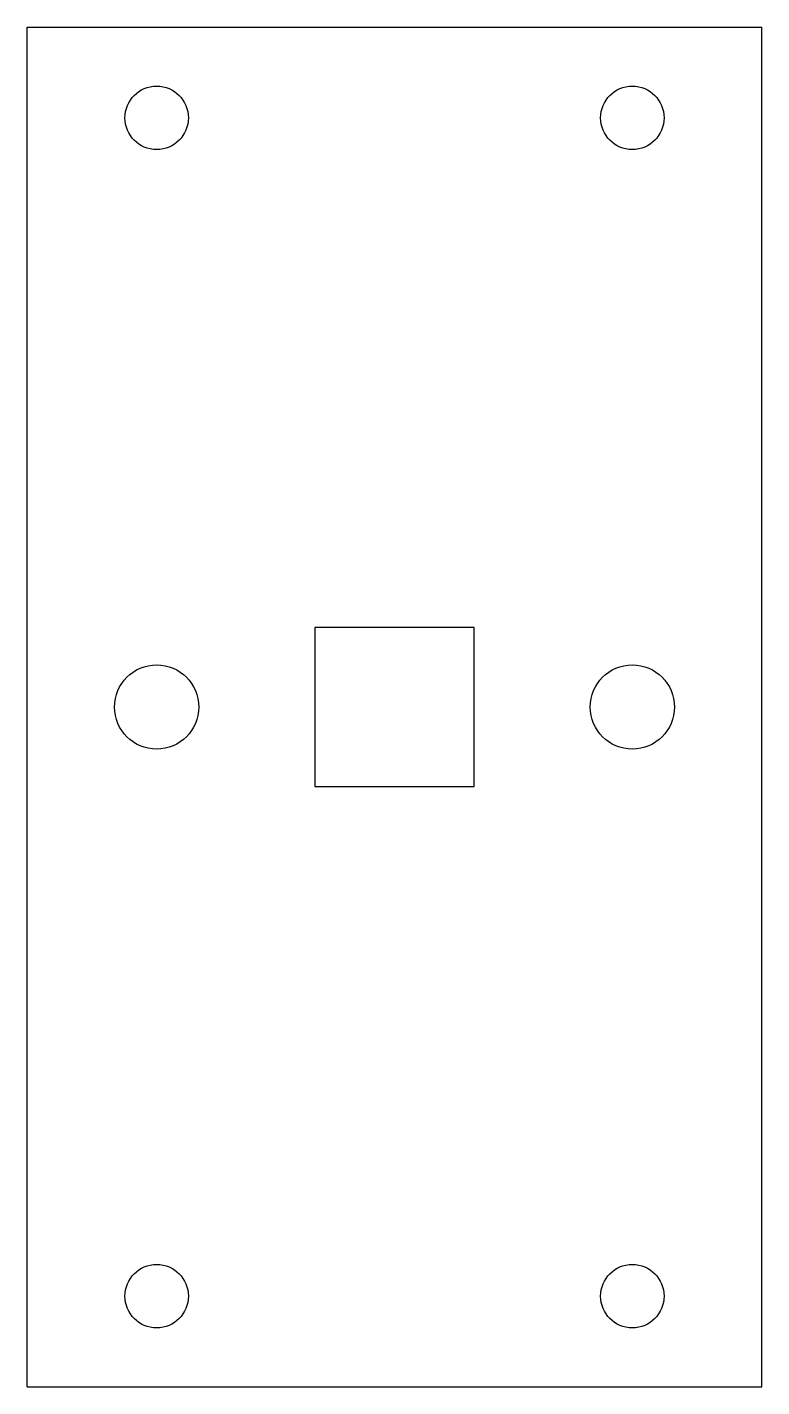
# Model space of a CAD drawing. Header units: millimetres. Extents: x -28 to 28, y -105 to 0.
import ezdxf

# ---------------------------------------------------------------- set-up
doc = ezdxf.new("R2010")
doc.units = ezdxf.units.MM

msp = doc.modelspace()

# ---------------------------------------------------------------- linework, layer by layer
at = {"color": 7, "linetype": 'Continuous', "lineweight": 25}
for p, q in [((-28.37, -105), (-28.37, 0)), ((-28.37, 0), (28.37, 0)), ((28.37, -105), (28.37, 0)), ((6.15, -46.35), (-6.15, -46.35)), ((-6.15, -46.35), (-6.15, -58.65)), ((6.15, -58.65), (6.15, -46.35)), ((-6.15, -58.65), (6.15, -58.65)), ((-28.37, -105), (28.37, -105))]:
    msp.add_line(p, q, dxfattribs=at)
for centre, radius in [((-18.37, -7), 2.45), ((18.37, -7), 2.45), ((-18.37, -52.5), 3.25), ((18.37, -52.5), 3.25), ((-18.37, -98), 2.45), ((18.37, -98), 2.45)]:
    msp.add_circle(centre, radius, dxfattribs=at)

doc.saveas('drawing.dxf')
